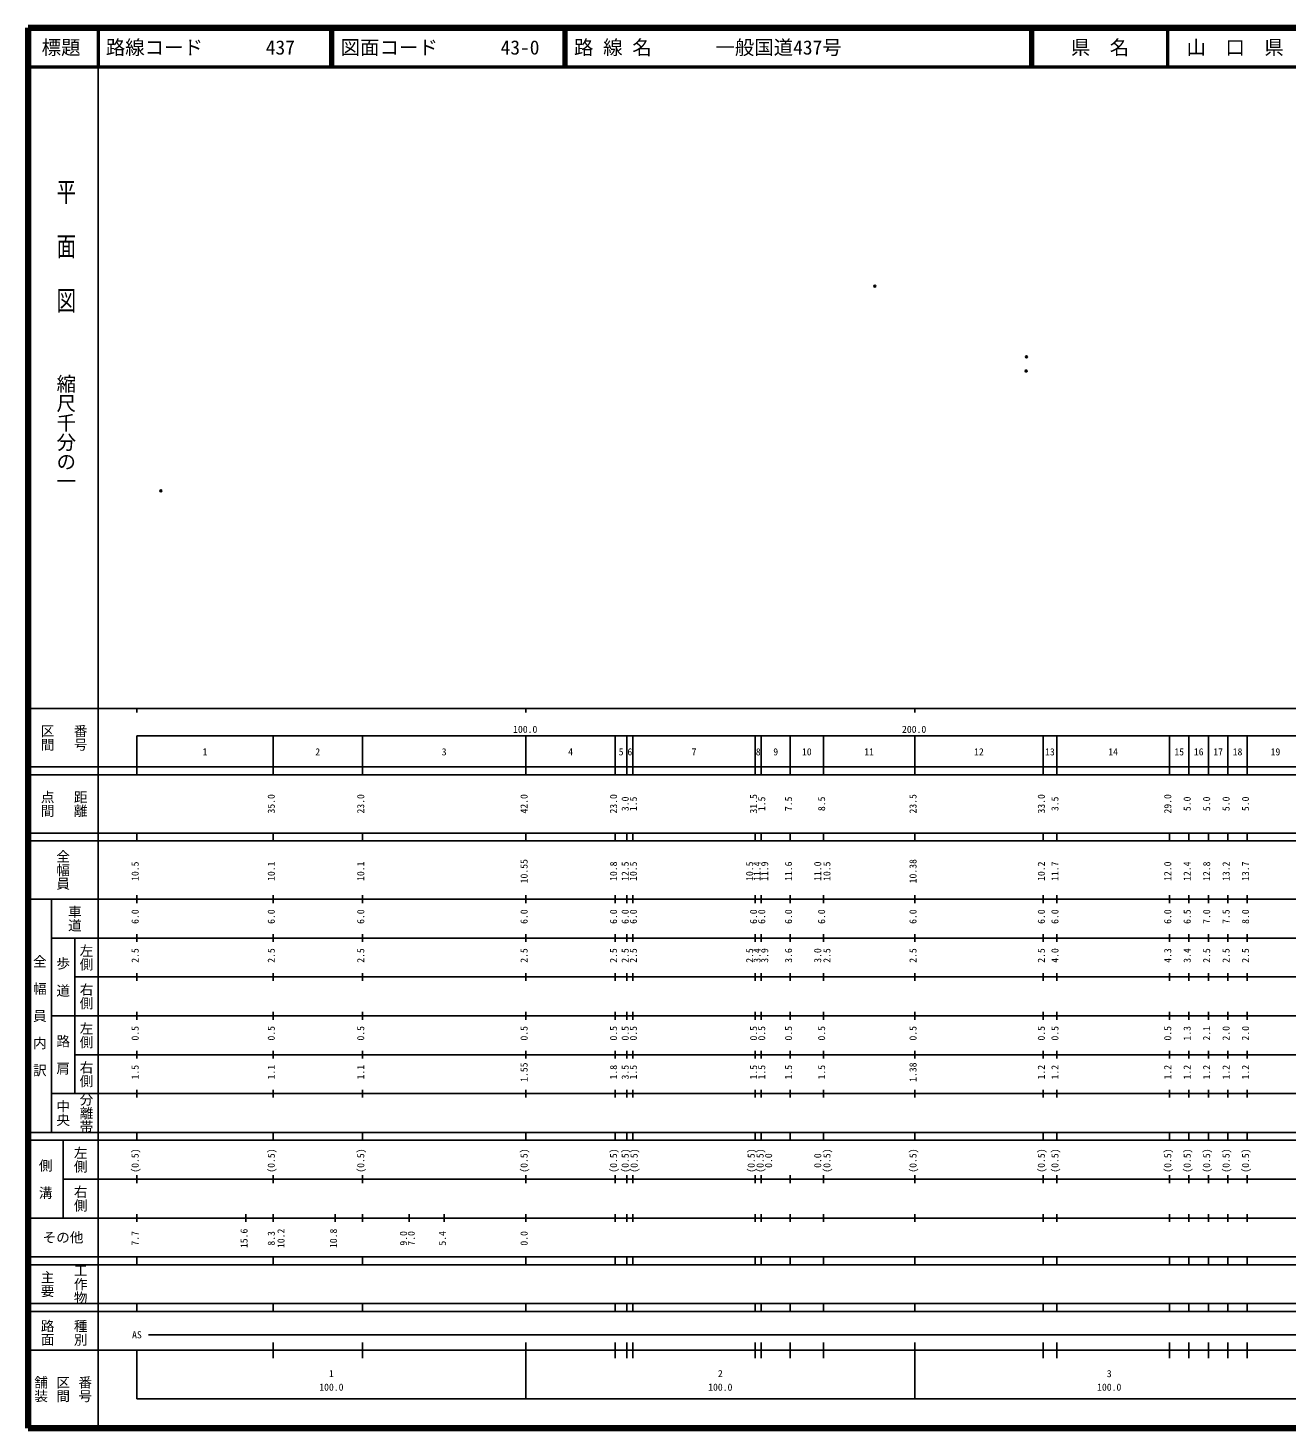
# Model space of a CAD drawing. Units: millimetres on the paper. Extents: x 40 to 680, y 20 to 380.
# Drawn here: x 40 to 363.7, y 20 to 380 of the extents above; entities that cross this region are included whole.
import ezdxf
from ezdxf.enums import TextEntityAlignment as Align

# ---------------------------------------------------------------- set-up
doc = ezdxf.new("R2010")
doc.units = ezdxf.units.MM
doc.header["$PDMODE"] = 32
doc.header["$PDSIZE"] = 0.5
doc.layers.add('M-OTRS', color=6, linetype='Continuous')
doc.layers.add('M-TTL-TXT', color=7, linetype='Continuous')
for name, color, linetype, lineweight in [('M-TTL', 2, 'Continuous', 140), ('M-TTL-BAND', 7, 'Continuous', 25), ('M-TTL-LINE', 7, 'Continuous', 50)]:
    doc.layers.add(name, color=color, linetype=linetype, lineweight=lineweight)
doc.styles.add('@ＭＳ ゴシック', font='')
doc.styles.add('ＭＳ ゴシック', font='')
doc.styles.get('@ＭＳ ゴシック').set_extended_font_data('@MS Gothic')
doc.styles.get('ＭＳ ゴシック').set_extended_font_data('MS Gothic')

msp = doc.modelspace()

# ---------------------------------------------------------------- linework, layer by layer
at = {"layer": 'M-OTRS'}
for p in [(257.722, 313.603), (296.702, 295.467), (296.636, 291.802), (74.183, 260.974)]:
    msp.add_point(p, dxfattribs=at)
at = {"layer": 'M-TTL'}
for p, q in [((40, 380), (40, 20)), ((680, 380), (40, 380)), ((40, 20), (680, 20))]:
    msp.add_line(p, q, dxfattribs=at)
at = {"layer": 'M-TTL-BAND'}
for p, q in [((58, 370), (58, 20)), ((40, 205), (579, 205)), ((68, 205), (68, 204)), ((168, 205), (168, 204)), ((268, 205), (268, 204)), ((68, 198), (579, 198)), ((68, 198), (68, 188)), ((103, 188), (103, 198)), ((126, 188), (126, 198)), ((168, 188), (168, 198)), ((191, 188), (191, 198)), ((194, 188), (194, 198)), ((195.5, 188), (195.5, 198)), ((227, 188), (227, 198)), ((228.5, 188), (228.5, 198)), ((236, 188), (236, 198)), ((244.5, 188), (244.5, 198)), ((268, 188), (268, 198)), ((301, 188), (301, 198)), ((304.5, 188), (304.5, 198)), ((333.5, 188), (333.5, 198)), ((338.5, 188), (338.5, 198)), ((343.5, 188), (343.5, 198)), ((348.5, 188), (348.5, 198)), ((353.5, 188), (353.5, 198)), ((40, 190), (579, 190)), ((40, 188), (579, 188)), ((40, 173), (579, 173)), ((68, 171), (68, 173)), ((103, 171), (103, 173)), ((126, 171), (126, 173)), ((168, 171), (168, 173)), ((191, 171), (191, 173)), ((194, 171), (194, 173)), ((195.5, 171), (195.5, 173)), ((227, 171), (227, 173)), ((228.5, 171), (228.5, 173)), ((236, 171), (236, 173)), ((244.5, 171), (244.5, 173)), ((268, 171), (268, 173)), ((301, 171), (301, 173)), ((304.5, 171), (304.5, 173)), ((333.5, 171), (333.5, 173)), ((338.5, 171), (338.5, 173)), ((343.5, 171), (343.5, 173)), ((348.5, 171), (348.5, 173)), ((353.5, 171), (353.5, 173)), ((40, 171), (579, 171)), ((40, 156), (579, 156)), ((46, 96), (46, 156)), ((68, 155), (68, 157)), ((103, 155), (103, 157)), ((126, 155), (126, 157)), ((168, 155), (168, 157)), ((191, 155), (191, 157)), ((194, 155), (194, 157)), ((195.5, 155), (195.5, 157)), ((227, 155), (227, 157)), ((228.5, 155), (228.5, 157)), ((236, 155), (236, 157)), ((244.5, 155), (244.5, 157)), ((268, 155), (268, 157)), ((301, 155), (301, 157)), ((304.5, 155), (304.5, 157)), ((333.5, 155), (333.5, 157)), ((338.5, 155), (338.5, 157)), ((343.5, 155), (343.5, 157)), ((348.5, 155), (348.5, 157)), ((353.5, 155), (353.5, 157)), ((46, 146), (579, 146)), ((52, 146), (52, 106)), ((68, 145), (68, 147)), ((103, 145), (103, 147)), ((126, 145), (126, 147)), ((168, 145), (168, 147)), ((191, 145), (191, 147)), ((194, 145), (194, 147)), ((195.5, 145), (195.5, 147)), ((227, 145), (227, 147)), ((228.5, 145), (228.5, 147)), ((236, 145), (236, 147)), ((244.5, 145), (244.5, 147)), ((268, 145), (268, 147)), ((301, 145), (301, 147)), ((304.5, 145), (304.5, 147)), ((333.5, 145), (333.5, 147)), ((338.5, 145), (338.5, 147)), ((343.5, 145), (343.5, 147)), ((348.5, 145), (348.5, 147)), ((353.5, 145), (353.5, 147)), ((68, 135), (68, 137)), ((103, 135), (103, 137)), ((126, 135), (126, 137)), ((168, 135), (168, 137)), ((191, 135), (191, 137)), ((194, 135), (194, 137)), ((195.5, 135), (195.5, 137)), ((227, 135), (227, 137)), ((228.5, 135), (228.5, 137)), ((236, 135), (236, 137)), ((244.5, 135), (244.5, 137)), ((268, 135), (268, 137)), ((301, 135), (301, 137)), ((304.5, 135), (304.5, 137)), ((333.5, 135), (333.5, 137)), ((338.5, 135), (338.5, 137)), ((343.5, 135), (343.5, 137)), ((348.5, 135), (348.5, 137)), ((353.5, 135), (353.5, 137)), ((52, 136), (579, 136)), ((46, 126), (579, 126)), ((68, 125), (68, 127)), ((103, 125), (103, 127)), ((126, 125), (126, 127)), ((168, 125), (168, 127)), ((191, 125), (191, 127)), ((194, 125), (194, 127)), ((195.5, 125), (195.5, 127)), ((227, 125), (227, 127)), ((228.5, 125), (228.5, 127)), ((236, 125), (236, 127)), ((244.5, 125), (244.5, 127)), ((268, 125), (268, 127)), ((301, 125), (301, 127)), ((304.5, 125), (304.5, 127)), ((333.5, 125), (333.5, 127)), ((338.5, 125), (338.5, 127)), ((343.5, 125), (343.5, 127)), ((348.5, 125), (348.5, 127)), ((353.5, 125), (353.5, 127)), ((52, 116), (579, 116)), ((68, 115), (68, 117)), ((103, 115), (103, 117)), ((126, 115), (126, 117)), ((168, 115), (168, 117)), ((191, 115), (191, 117)), ((194, 115), (194, 117)), ((195.5, 115), (195.5, 117)), ((227, 115), (227, 117)), ((228.5, 115), (228.5, 117)), ((236, 115), (236, 117)), ((244.5, 115), (244.5, 117)), ((268, 115), (268, 117)), ((301, 115), (301, 117)), ((304.5, 115), (304.5, 117)), ((333.5, 115), (333.5, 117)), ((338.5, 115), (338.5, 117)), ((343.5, 115), (343.5, 117)), ((348.5, 115), (348.5, 117)), ((353.5, 115), (353.5, 117)), ((46, 106), (579, 106)), ((68, 105), (68, 107)), ((103, 105), (103, 107)), ((126, 105), (126, 107)), ((168, 105), (168, 107)), ((191, 105), (191, 107)), ((194, 105), (194, 107)), ((195.5, 105), (195.5, 107)), ((227, 105), (227, 107)), ((228.5, 105), (228.5, 107)), ((236, 105), (236, 107)), ((244.5, 105), (244.5, 107)), ((268, 105), (268, 107)), ((301, 105), (301, 107)), ((304.5, 105), (304.5, 107)), ((333.5, 105), (333.5, 107)), ((338.5, 105), (338.5, 107)), ((343.5, 105), (343.5, 107)), ((348.5, 105), (348.5, 107)), ((353.5, 105), (353.5, 107)), ((40, 96), (579, 96)), ((40, 94), (579, 94)), ((49, 94), (49, 74)), ((68, 94), (68, 96)), ((103, 94), (103, 96)), ((126, 94), (126, 96)), ((168, 94), (168, 96)), ((191, 94), (191, 96)), ((194, 94), (194, 96)), ((195.5, 94), (195.5, 96)), ((227, 94), (227, 96)), ((228.5, 94), (228.5, 96)), ((236, 94), (236, 96)), ((244.5, 94), (244.5, 96)), ((268, 94), (268, 96)), ((301, 94), (301, 96)), ((304.5, 94), (304.5, 96)), ((333.5, 94), (333.5, 96)), ((338.5, 94), (338.5, 96)), ((343.5, 94), (343.5, 96)), ((348.5, 94), (348.5, 96)), ((353.5, 94), (353.5, 96)), ((49, 84), (579, 84)), ((68, 83), (68, 85)), ((103, 83), (103, 85)), ((126, 83), (126, 85)), ((168, 83), (168, 85)), ((191, 83), (191, 85)), ((194, 83), (194, 85)), ((195.5, 83), (195.5, 85)), ((227, 83), (227, 85)), ((228.5, 83), (228.5, 85)), ((236, 83), (236, 85)), ((244.5, 83), (244.5, 85)), ((268, 83), (268, 85)), ((301, 83), (301, 85)), ((304.5, 83), (304.5, 85)), ((333.5, 83), (333.5, 85)), ((338.5, 83), (338.5, 85)), ((343.5, 83), (343.5, 85)), ((348.5, 83), (348.5, 85)), ((353.5, 83), (353.5, 85)), ((40, 74), (579, 74)), ((68, 73), (68, 75)), ((96, 73), (96, 75)), ((103, 73), (103, 75)), ((119, 73), (119, 75)), ((126, 73), (126, 75)), ((138, 73), (138, 75)), ((147, 73), (147, 75)), ((168, 73), (168, 75)), ((191, 73), (191, 75)), ((194, 73), (194, 75)), ((195.5, 73), (195.5, 75)), ((227, 73), (227, 75)), ((228.5, 73), (228.5, 75)), ((236, 73), (236, 75)), ((244.5, 73), (244.5, 75)), ((268, 73), (268, 75)), ((301, 73), (301, 75)), ((304.5, 73), (304.5, 75)), ((333.5, 73), (333.5, 75)), ((338.5, 73), (338.5, 75)), ((343.5, 73), (343.5, 75)), ((348.5, 73), (348.5, 75)), ((353.5, 73), (353.5, 75)), ((40, 64), (579, 64)), ((40, 62), (579, 62)), ((68, 62), (68, 64)), ((103, 62), (103, 64)), ((126, 62), (126, 64)), ((168, 62), (168, 64)), ((191, 62), (191, 64)), ((194, 62), (194, 64)), ((195.5, 62), (195.5, 64)), ((227, 62), (227, 64)), ((228.5, 62), (228.5, 64)), ((236, 62), (236, 64)), ((244.5, 62), (244.5, 64)), ((268, 62), (268, 64)), ((301, 62), (301, 64)), ((304.5, 62), (304.5, 64)), ((333.5, 62), (333.5, 64)), ((338.5, 62), (338.5, 64)), ((343.5, 62), (343.5, 64)), ((348.5, 62), (348.5, 64)), ((353.5, 62), (353.5, 64)), ((40, 52), (579, 52)), ((68, 50), (68, 52)), ((103, 50), (103, 52)), ((126, 50), (126, 52)), ((168, 50), (168, 52)), ((191, 50), (191, 52)), ((194, 50), (194, 52)), ((195.5, 50), (195.5, 52)), ((227, 50), (227, 52)), ((228.5, 50), (228.5, 52)), ((236, 50), (236, 52)), ((244.5, 50), (244.5, 52)), ((268, 50), (268, 52)), ((301, 50), (301, 52)), ((304.5, 50), (304.5, 52)), ((333.5, 50), (333.5, 52)), ((338.5, 50), (338.5, 52)), ((343.5, 50), (343.5, 52)), ((348.5, 50), (348.5, 52)), ((353.5, 50), (353.5, 52)), ((40, 50), (579, 50)), ((71, 44), (530, 44)), ((40, 40), (579, 40)), ((68, 40), (68, 27.5)), ((103, 38), (103, 42)), ((126, 38), (126, 42)), ((168, 27.5), (168, 42)), ((191, 38), (191, 42)), ((194, 38), (194, 42)), ((195.5, 38), (195.5, 42)), ((227, 38), (227, 42)), ((228.5, 38), (228.5, 42)), ((236, 38), (236, 42)), ((244.5, 38), (244.5, 42)), ((268, 27.5), (268, 42)), ((301, 38), (301, 42)), ((304.5, 38), (304.5, 42)), ((333.5, 38), (333.5, 42)), ((338.5, 38), (338.5, 42)), ((343.5, 38), (343.5, 42)), ((348.5, 38), (348.5, 42)), ((353.5, 38), (353.5, 42)), ((68, 27.5), (579, 27.5))]:
    msp.add_line(p, q, dxfattribs=at)
at = {"layer": 'M-TTL-LINE'}
for p, q in [((58, 380), (58, 370)), ((117.75, 380), (117.75, 370)), ((118.25, 380), (118.25, 370)), ((177.75, 380), (177.75, 370)), ((178.25, 380), (178.25, 370)), ((297.75, 380), (297.75, 370)), ((298.25, 380), (298.25, 370)), ((333, 380), (333, 370)), ((40, 370), (680, 370))]:
    msp.add_line(p, q, dxfattribs=at)

# ---------------------------------------------------------------- texts
at = {"layer": 'M-TTL-BAND', "style": '@ＭＳ ゴシック', "width": 1.4}
msp.add_text('平  面  図', height=3.666, rotation=270, dxfattribs=at).set_placement((49.777, 306.475), align=Align.MIDDLE_RIGHT)
at = {"layer": 'M-TTL-BAND', "style": '@ＭＳ ゴシック'}
msp.add_text('縮尺千分の一', height=3.666, rotation=270, dxfattribs=at).set_placement((49.777, 261.03), align=Align.MIDDLE_RIGHT)
for s, p in [('区間', (45, 197.5)), ('番号', (53.5, 197.5)), ('点間', (45, 180.5)), ('距離', (53.5, 180.5)), ('全幅員', (49, 163.5)), ('車道', (52, 151)), ('左側', (55, 141)), ('全\u3000幅\u3000員\u3000内\u3000訳', (43, 126)), ('歩\u3000道', (49, 136)), ('右側', (55, 131)), ('左側', (55, 121)), ('路\u3000肩', (49, 116)), ('右側', (55, 111)), ('分離帯', (55, 101)), ('中央', (49, 101)), ('左側', (53.5, 89)), ('側\u3000溝', (44.5, 84)), ('右側', (53.5, 79)), ('工作物', (53.5, 57)), ('主要', (45, 57)), ('路面', (45, 44.5)), ('種別', (53.5, 44.5)), ('舗装', (43.333, 30)), ('区間', (49, 30)), ('番号', (54.667, 30))]:
    msp.add_text(s, height=2.566, rotation=270, dxfattribs=at).set_placement(p, align=Align.MIDDLE_CENTER)
at = {"layer": 'M-TTL-BAND', "style": 'ＭＳ ゴシック'}
for s, p in [('100.0', (167.844, 198.195)), ('200.0', (267.844, 198.195)), ('1', (85.5, 192.405)), ('2', (114.5, 192.405)), ('3', (147, 192.405)), ('4', (179.5, 192.405)), ('5', (192.5, 192.405)), ('6', (194.75, 192.405)), ('7', (211.25, 192.405)), ('8', (227.75, 192.405)), ('9', (232.25, 192.405)), ('10', (240.25, 192.405)), ('11', (256.25, 192.405)), ('12', (284.5, 192.405)), ('13', (302.75, 192.405)), ('14', (319, 192.405)), ('15', (336, 192.405)), ('16', (341, 192.405)), ('17', (346, 192.405)), ('18', (351, 192.405)), ('19', (360.75, 192.405)), ('AS', (68, 42.5)), ('1', (118, 32.523)), ('2', (218, 32.523)), ('3', (318, 32.523)), ('100.0', (118, 29.033)), ('100.0', (218, 29.033)), ('100.0', (318, 29.033))]:
    msp.add_text(s, height=1.833, dxfattribs=at).set_placement(p, align=Align.BOTTOM_CENTER)
for s, p in [('35.0', (104, 180.5)), ('23.0', (127, 180.5)), ('42.0', (169, 180.5)), ('23.0', (192, 180.5)), ('3.0', (195, 180.5)), ('1.5', (197.1, 180.5)), ('31.5', (228, 180.5)), ('1.5', (230.1, 180.5)), ('7.5', (237, 180.5)), ('8.5', (245.5, 180.5)), ('23.5', (269, 180.5)), ('33.0', (302, 180.5)), ('3.5', (305.5, 180.5)), ('29.0', (334.5, 180.5)), ('5.0', (339.5, 180.5)), ('5.0', (344.5, 180.5)), ('5.0', (349.5, 180.5)), ('5.0', (354.5, 180.5)), ('10.55', (169, 163.174)), ('10.38', (269, 163.174)), ('10.5', (69, 163.174)), ('10.1', (104, 163.174)), ('10.1', (127, 163.174)), ('10.8', (192, 163.174)), ('12.5', (195, 163.174)), ('10.5', (197.1, 163.174)), ('10.5', (227, 163.174)), ('11.4', (228.9, 163.174)), ('11.9', (230.87, 163.174)), ('11.6', (237, 163.174)), ('11.0', (244.5, 163.174)), ('10.5', (246.87, 163.174)), ('10.2', (302, 163.174)), ('11.7', (305.5, 163.174)), ('12.0', (334.5, 163.174)), ('12.4', (339.5, 163.174)), ('12.8', (344.5, 163.174)), ('13.2', (349.5, 163.174)), ('13.7', (354.5, 163.174)), ('6.0', (69, 151.5)), ('6.0', (104, 151.5)), ('6.0', (127, 151.5)), ('6.0', (169, 151.5)), ('6.0', (192, 151.5)), ('6.0', (195, 151.5)), ('6.0', (197.1, 151.5)), ('6.0', (228, 151.5)), ('6.0', (230.1, 151.5)), ('6.0', (237, 151.5)), ('6.0', (245.5, 151.5)), ('6.0', (269, 151.5)), ('6.0', (302, 151.5)), ('6.0', (305.5, 151.5)), ('6.0', (334.5, 151.5)), ('6.5', (339.5, 151.5)), ('7.0', (344.5, 151.5)), ('7.5', (349.5, 151.5)), ('8.0', (354.5, 151.5)), ('2.5', (69, 141.5)), ('2.5', (104, 141.5)), ('2.5', (127, 141.5)), ('2.5', (169, 141.5)), ('2.5', (192, 141.5)), ('2.5', (195, 141.5)), ('2.5', (197.1, 141.5)), ('2.5', (227, 141.5)), ('3.4', (228.9, 141.5)), ('3.9', (230.87, 141.5)), ('3.6', (237, 141.5)), ('3.0', (244.5, 141.5)), ('2.5', (246.87, 141.5)), ('2.5', (269, 141.5)), ('2.5', (302, 141.5)), ('4.0', (305.5, 141.5)), ('4.3', (334.5, 141.5)), ('3.4', (339.5, 141.5)), ('2.5', (344.5, 141.5)), ('2.5', (349.5, 141.5)), ('2.5', (354.5, 141.5)), ('0.5', (69, 121.5)), ('0.5', (104, 121.5)), ('0.5', (127, 121.5)), ('0.5', (169, 121.5)), ('0.5', (192, 121.5)), ('0.5', (195, 121.5)), ('0.5', (197.1, 121.5)), ('0.5', (228, 121.5)), ('0.5', (230.1, 121.5)), ('0.5', (237, 121.5)), ('0.5', (245.5, 121.5)), ('0.5', (269, 121.5)), ('0.5', (302, 121.5)), ('0.5', (305.5, 121.5)), ('0.5', (334.5, 121.5)), ('1.3', (339.5, 121.5)), ('2.1', (344.5, 121.5)), ('2.0', (349.5, 121.5)), ('2.0', (354.5, 121.5)), ('1.5', (69, 111.5)), ('1.1', (104, 111.5)), ('1.1', (127, 111.5)), ('1.55', (169, 111.5)), ('1.8', (192, 111.5)), ('3.5', (195, 111.5)), ('1.5', (197.1, 111.5)), ('1.5', (228, 111.5)), ('1.5', (230.1, 111.5)), ('1.5', (237, 111.5)), ('1.5', (245.5, 111.5)), ('1.38', (269, 111.5)), ('1.2', (302, 111.5)), ('1.2', (305.5, 111.5)), ('1.2', (334.5, 111.5)), ('1.2', (339.5, 111.5)), ('1.2', (344.5, 111.5)), ('1.2', (349.5, 111.5)), ('1.2', (354.5, 111.5)), ('(0.5)', (69, 88.764)), ('(0.5)', (104, 88.764)), ('(0.5)', (127, 88.764)), ('(0.5)', (169, 88.764)), ('(0.5)', (192, 88.764)), ('(0.5)', (195, 88.764)), ('(0.5)', (197.3, 88.764)), ('(0.5)', (227.4, 88.764)), ('(0.5)', (229.7, 88.764)), ('0.0', (231.87, 88.764)), ('0.0', (244.5, 88.764)), ('(0.5)', (246.87, 88.764)), ('(0.5)', (269, 88.764)), ('(0.5)', (302, 88.764)), ('(0.5)', (305.5, 88.764)), ('(0.5)', (334.5, 88.764)), ('(0.5)', (339.5, 88.764)), ('(0.5)', (344.5, 88.764)), ('(0.5)', (349.5, 88.764)), ('(0.5)', (354.5, 88.764)), ('7.7', (69, 68.764)), ('15.6', (97, 68.764)), ('8.3', (104, 68.764)), ('10.2', (106.5, 68.764)), ('10.8', (120, 68.764)), ('9.0', (138, 68.764)), ('7.0', (140, 68.764)), ('5.4', (148, 68.764)), ('0.0', (169, 68.764))]:
    msp.add_text(s, height=1.833, rotation=90, dxfattribs=at).set_placement(p, align=Align.BOTTOM_CENTER)
msp.add_text('その他', height=2.566, dxfattribs=at).set_placement((49, 69), align=Align.MIDDLE_CENTER)
at = {"layer": 'M-TTL-TXT', "style": 'ＭＳ ゴシック'}
for s, p in [('標題', (48.5, 375)), ('県\u3000名', (315.625, 375)), ('山\u3000口\u3000県', (350.375, 375))]:
    msp.add_text(s, height=3.666, dxfattribs=at).set_placement(p, align=Align.MIDDLE_CENTER)
for s, p in [('路線コード', (60, 375)), ('437', (101.142, 375)), ('図面コード', (120.38, 375)), ('43-0', (161.521, 375)), ('路 線 名', (180.38, 375)), ('一般国道437号', (216.734, 375))]:
    msp.add_text(s, height=3.666, dxfattribs=at).set_placement(p, align=Align.MIDDLE_LEFT)

doc.saveas('drawing.dxf')
